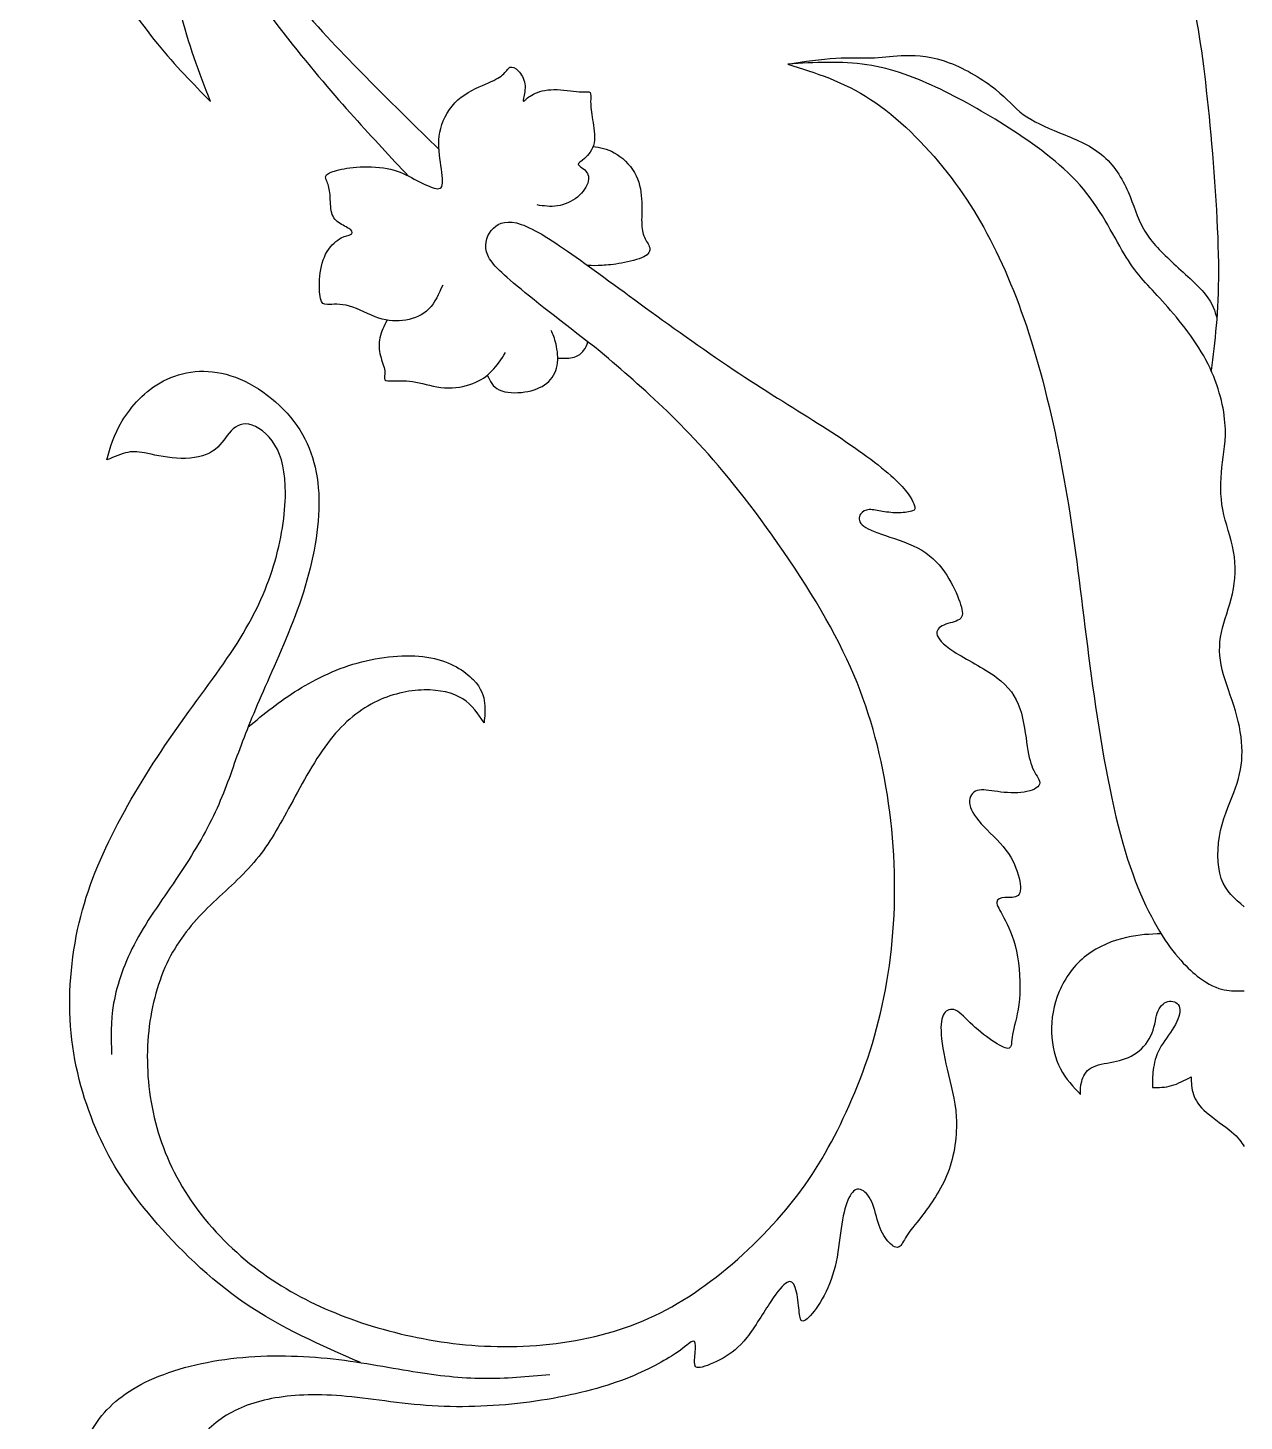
# Model space of a CAD drawing. Extents: x -102 to 99, y -11 to 187.
# Drawn here: x -34.85 to -9.33, y 65.07 to 94.29 of the extents above; entities that cross this region are included whole.
import ezdxf

# ---------------------------------------------------------------- set-up
doc = ezdxf.new("R2010")
doc.units = 0
doc.header["$MEASUREMENT"] = 0
doc.layers.add('LAYER_1', color=7, linetype='CONTINUOUS')

msp = doc.modelspace()

# ---------------------------------------------------------------- linework, layer by layer
at = {"layer": 'LAYER_1'}
for points, knots in [([(-28.3908, 113.8949), (-29.0738, 113.578), (-29.7568, 113.261), (-30.4602, 112.7569), (-30.4602, 112.7569), (-31.1638, 112.2529), (-31.8878, 111.5617), (-32.4849, 110.7884), (-32.4849, 110.7884), (-33.0819, 110.015), (-33.5521, 109.1593), (-33.8859, 108.3248), (-33.8859, 108.3248), (-34.2197, 107.4903), (-34.4172, 106.6769), (-34.5652, 105.833), (-34.5652, 105.833), (-34.7133, 104.9892), (-34.8121, 104.1147), (-34.8309, 103.1815), (-34.8309, 103.1815), (-34.8497, 102.2482), (-34.7886, 101.2562), (-34.6569, 100.3465), (-34.6569, 100.3465), (-34.5253, 99.4367), (-34.3231, 98.6093), (-34.0857, 97.8241), (-34.0857, 97.8241), (-33.8483, 97.039), (-33.5756, 96.2961), (-33.2418, 95.6426), (-33.2418, 95.6426), (-32.908, 94.9891), (-32.5131, 94.4249), (-32.1322, 93.9571), (-32.1322, 93.9571), (-31.7514, 93.4893), (-31.3847, 93.1179), (-31.018, 92.7465), (-31.018, 92.7465), (-31.2531, 93.3483), (-31.4881, 93.9501), (-31.648, 94.6365), (-31.648, 94.6365), (-31.8078, 95.3229), (-31.8925, 96.094), (-32.05, 96.8791), (-32.05, 96.8791), (-32.2075, 97.6642), (-32.4378, 98.4635), (-32.727, 99.2157), (-32.727, 99.2157), (-33.0161, 99.968), (-33.364, 100.6732), (-33.6085, 101.3126), (-33.6085, 101.3126), (-33.853, 101.952), (-33.9941, 102.5256), (-34.0692, 103.1226), (-34.0692, 103.1226), (-34.1445, 103.7197), (-34.1539, 104.3403), (-34.1632, 104.9609)], [0, 0, 0, 0, 0.0588235, 0.0588235, 0.0588235, 0.0588235, 0.1176471, 0.1176471, 0.1176471, 0.1176471, 0.1764706, 0.1764706, 0.1764706, 0.1764706, 0.2352941, 0.2352941, 0.2352941, 0.2352941, 0.2941176, 0.2941176, 0.2941176, 0.2941176, 0.3529412, 0.3529412, 0.3529412, 0.3529412, 0.4117647, 0.4117647, 0.4117647, 0.4117647, 0.4705882, 0.4705882, 0.4705882, 0.4705882, 0.5294118, 0.5294118, 0.5294118, 0.5294118, 0.5882353, 0.5882353, 0.5882353, 0.5882353, 0.6470588, 0.6470588, 0.6470588, 0.6470588, 0.7058824, 0.7058824, 0.7058824, 0.7058824, 0.7647059, 0.7647059, 0.7647059, 0.7647059, 0.8235294, 0.8235294, 0.8235294, 0.8235294, 0.8823529, 0.8823529, 0.8823529, 0.8823529, 1, 1, 1, 1]), ([(-27.5677, 104.2879), (-27.8716, 104.0961), (-28.1756, 103.9044), (-28.5743, 103.7544), (-28.5743, 103.7544), (-28.9732, 103.6044), (-29.4669, 103.4962), (-29.9511, 103.5292), (-29.9511, 103.5292), (-30.4353, 103.5621), (-30.9102, 103.736), (-31.2581, 103.9758), (-31.2581, 103.9758), (-31.606, 104.2156), (-31.8269, 104.5212), (-31.9774, 104.8973), (-31.9774, 104.8973), (-32.1279, 105.2734), (-32.2078, 105.72), (-32.1913, 106.0938), (-32.1913, 106.0938), (-32.1748, 106.4675), (-32.0621, 106.7685), (-31.9774, 106.9142), (-31.9774, 106.9142), (-31.8928, 107.06), (-31.8364, 107.0506), (-31.8035, 106.9753), (-31.8035, 106.9753), (-31.7706, 106.9001), (-31.7611, 106.7591), (-31.7048, 106.6133), (-31.7048, 106.6133), (-31.6484, 106.4676), (-31.5449, 106.3171), (-31.3522, 106.2137), (-31.3522, 106.2137), (-31.1594, 106.1103), (-30.8772, 106.0538), (-30.5764, 106.1643), (-30.5764, 106.1643), (-30.2755, 106.2748), (-29.9557, 106.5522), (-29.5774, 106.9142), (-29.5774, 106.9142), (-29.1989, 107.2762), (-28.7616, 107.7229), (-28.2821, 108.1107), (-28.2821, 108.1107), (-27.8025, 108.4986), (-27.2806, 108.8277), (-26.6836, 109.0651), (-26.6836, 109.0651), (-26.0866, 109.3025), (-25.4142, 109.4483), (-24.7725, 109.5235), (-24.7725, 109.5235), (-24.1307, 109.5987), (-23.5195, 109.6035), (-22.8872, 109.5094), (-22.8872, 109.5094), (-22.2548, 109.4154), (-21.6013, 109.2226), (-20.9924, 108.9335), (-20.9924, 108.9335), (-20.3836, 108.6444), (-19.8194, 108.2588), (-19.3282, 107.8169), (-19.3282, 107.8169), (-18.8369, 107.3749), (-18.4184, 106.8766), (-18.087, 106.3665), (-18.087, 106.3665), (-17.7555, 105.8564), (-17.5111, 105.3345), (-17.3254, 104.8103), (-17.3254, 104.8103), (-17.1396, 104.2861), (-17.0127, 103.7596), (-16.9562, 103.1977), (-16.9562, 103.1977), (-16.8998, 102.6359), (-16.9139, 102.0388), (-16.9962, 101.4441), (-16.9962, 101.4441), (-17.0785, 100.8493), (-17.229, 100.257), (-17.4476, 99.6834), (-17.4476, 99.6834), (-17.6662, 99.1098), (-17.953, 98.555), (-18.2821, 98.0825), (-18.2821, 98.0825), (-18.6112, 97.61), (-18.9826, 97.2198), (-19.3846, 96.8696), (-19.3846, 96.8696), (-19.7866, 96.5193), (-20.2191, 96.209), (-20.6563, 95.9551), (-20.6563, 95.9551), (-21.0936, 95.7012), (-21.5355, 95.5038), (-22.0879, 95.365), (-22.0879, 95.365), (-22.6403, 95.2264), (-23.3033, 95.1465), (-23.8792, 95.1042), (-23.8792, 95.1042), (-24.4551, 95.0619), (-24.9441, 95.0571), (-25.4847, 95.0971), (-25.4847, 95.0971), (-26.0253, 95.137), (-26.6178, 95.2217), (-27.3065, 95.445), (-27.3065, 95.445), (-27.9953, 95.6684), (-28.7805, 96.0304), (-29.4175, 96.4065), (-29.4175, 96.4065), (-30.0545, 96.7826), (-30.5435, 97.1728), (-30.9572, 97.5536), (-30.9572, 97.5536), (-31.3709, 97.9344), (-31.7094, 98.3059), (-32.0479, 98.6773), (-32.0479, 98.6773), (-31.6013, 98.0144), (-31.1547, 97.3515), (-30.6657, 96.6792), (-30.6657, 96.6792), (-30.1768, 96.0068), (-29.6455, 95.3251), (-29.1377, 94.7351), (-29.1377, 94.7351), (-28.63, 94.1451), (-28.1458, 93.6467), (-27.6639, 93.1628), (-27.6639, 93.1628), (-27.1819, 92.6788), (-26.7023, 92.2092), (-26.2227, 91.7397)], [0, 0, 0, 0, 0.027027, 0.027027, 0.027027, 0.027027, 0.0540541, 0.0540541, 0.0540541, 0.0540541, 0.0810811, 0.0810811, 0.0810811, 0.0810811, 0.1081081, 0.1081081, 0.1081081, 0.1081081, 0.1351351, 0.1351351, 0.1351351, 0.1351351, 0.1621622, 0.1621622, 0.1621622, 0.1621622, 0.1891892, 0.1891892, 0.1891892, 0.1891892, 0.2162162, 0.2162162, 0.2162162, 0.2162162, 0.2432432, 0.2432432, 0.2432432, 0.2432432, 0.2702703, 0.2702703, 0.2702703, 0.2702703, 0.2972973, 0.2972973, 0.2972973, 0.2972973, 0.3243243, 0.3243243, 0.3243243, 0.3243243, 0.3513514, 0.3513514, 0.3513514, 0.3513514, 0.3783784, 0.3783784, 0.3783784, 0.3783784, 0.4054054, 0.4054054, 0.4054054, 0.4054054, 0.4324324, 0.4324324, 0.4324324, 0.4324324, 0.4594595, 0.4594595, 0.4594595, 0.4594595, 0.4864865, 0.4864865, 0.4864865, 0.4864865, 0.5135135, 0.5135135, 0.5135135, 0.5135135, 0.5405405, 0.5405405, 0.5405405, 0.5405405, 0.5675676, 0.5675676, 0.5675676, 0.5675676, 0.5945946, 0.5945946, 0.5945946, 0.5945946, 0.6216216, 0.6216216, 0.6216216, 0.6216216, 0.6486486, 0.6486486, 0.6486486, 0.6486486, 0.6756757, 0.6756757, 0.6756757, 0.6756757, 0.7027027, 0.7027027, 0.7027027, 0.7027027, 0.7297297, 0.7297297, 0.7297297, 0.7297297, 0.7567568, 0.7567568, 0.7567568, 0.7567568, 0.7837838, 0.7837838, 0.7837838, 0.7837838, 0.8108108, 0.8108108, 0.8108108, 0.8108108, 0.8378378, 0.8378378, 0.8378378, 0.8378378, 0.8648649, 0.8648649, 0.8648649, 0.8648649, 0.8918919, 0.8918919, 0.8918919, 0.8918919, 0.9189189, 0.9189189, 0.9189189, 0.9189189, 0.9459459, 0.9459459, 0.9459459, 0.9459459, 1, 1, 1, 1]), ([(-32.4516, 98.4303), (-32.0116, 97.7463), (-31.5714, 97.0623), (-31.0504, 96.3113), (-31.0504, 96.3113), (-30.5294, 95.5603), (-29.9276, 94.7422), (-29.4011, 94.0723), (-29.4011, 94.0723), (-28.8745, 93.4023), (-28.4232, 92.8804), (-28.0126, 92.4228), (-28.0126, 92.4228), (-27.602, 91.9653), (-27.2322, 91.5719), (-26.8623, 91.1786)], [0, 0, 0, 0, 0.2, 0.2, 0.2, 0.2, 0.4, 0.4, 0.4, 0.4, 0.6, 0.6, 0.6, 0.6, 1, 1, 1, 1]), ([(-10.3609, 96.8957), (-10.4858, 96.8279), (-10.6109, 96.76), (-10.6945, 96.6486), (-10.6945, 96.6486), (-10.7782, 96.5371), (-10.8205, 96.382), (-10.7593, 96.1023), (-10.7593, 96.1023), (-10.6982, 95.8225), (-10.5336, 95.4182), (-10.395, 94.7764), (-10.395, 94.7764), (-10.2563, 94.1347), (-10.1434, 93.2555), (-10.0471, 92.24), (-10.0471, 92.24), (-9.9507, 91.2245), (-9.8708, 90.0726), (-9.8692, 89.1934), (-9.8692, 89.1934), (-9.8675, 88.3141), (-9.9444, 87.7073), (-10.0211, 87.1007)], [0, 0, 0, 0, 0.1428571, 0.1428571, 0.1428571, 0.1428571, 0.2857143, 0.2857143, 0.2857143, 0.2857143, 0.4285714, 0.4285714, 0.4285714, 0.4285714, 0.5714286, 0.5714286, 0.5714286, 0.5714286, 0.7142857, 0.7142857, 0.7142857, 0.7142857, 1, 1, 1, 1]), ([(-18.9059, 93.5294), (-18.5568, 93.5823), (-18.2076, 93.6352), (-17.8968, 93.6522), (-17.8968, 93.6522), (-17.5859, 93.6693), (-17.3131, 93.6504), (-17.0875, 93.6598), (-17.0875, 93.6598), (-16.8618, 93.6693), (-16.6831, 93.7069), (-16.434, 93.7116), (-16.434, 93.7116), (-16.1849, 93.7163), (-15.8651, 93.688), (-15.5172, 93.5587), (-15.5172, 93.5587), (-15.1693, 93.4295), (-14.7932, 93.1991), (-14.5416, 92.9969), (-14.5416, 92.9969), (-14.2901, 92.7947), (-14.1632, 92.6208), (-13.9657, 92.4751), (-13.9657, 92.4751), (-13.7683, 92.3293), (-13.5003, 92.2118), (-13.2018, 92.0896), (-13.2018, 92.0896), (-12.9032, 91.9673), (-12.5741, 91.8404), (-12.3202, 91.6311), (-12.3202, 91.6311), (-12.0663, 91.4219), (-11.8877, 91.1305), (-11.7654, 90.853), (-11.7654, 90.853), (-11.6432, 90.5757), (-11.5774, 90.3124), (-11.4411, 90.0726), (-11.4411, 90.0726), (-11.3047, 89.8329), (-11.0978, 89.6166), (-10.8487, 89.3839), (-10.8487, 89.3839), (-10.5995, 89.1512), (-10.308, 88.9019), (-10.1435, 88.701), (-10.1435, 88.701), (-9.9789, 88.5001), (-9.9414, 88.3473), (-9.9039, 88.1947)], [0, 0, 0, 0, 0.0714286, 0.0714286, 0.0714286, 0.0714286, 0.1428571, 0.1428571, 0.1428571, 0.1428571, 0.2142857, 0.2142857, 0.2142857, 0.2142857, 0.2857143, 0.2857143, 0.2857143, 0.2857143, 0.3571429, 0.3571429, 0.3571429, 0.3571429, 0.4285714, 0.4285714, 0.4285714, 0.4285714, 0.5, 0.5, 0.5, 0.5, 0.5714286, 0.5714286, 0.5714286, 0.5714286, 0.6428571, 0.6428571, 0.6428571, 0.6428571, 0.7142857, 0.7142857, 0.7142857, 0.7142857, 0.7857143, 0.7857143, 0.7857143, 0.7857143, 0.8571429, 0.8571429, 0.8571429, 0.8571429, 1, 1, 1, 1]), ([(-9.329, 75.8567), (-9.5218, 76.0165), (-9.7145, 76.1764), (-9.8086, 76.4514), (-9.8086, 76.4514), (-9.9026, 76.7264), (-9.8979, 77.1167), (-9.8227, 77.4575), (-9.8227, 77.4575), (-9.7475, 77.7984), (-9.6017, 78.0898), (-9.5077, 78.3531), (-9.5077, 78.3531), (-9.4137, 78.6164), (-9.3713, 78.8515), (-9.3737, 79.1148), (-9.3737, 79.1148), (-9.376, 79.3781), (-9.4231, 79.6695), (-9.51, 79.9634), (-9.51, 79.9634), (-9.597, 80.2572), (-9.7239, 80.5534), (-9.7898, 80.8261), (-9.7898, 80.8261), (-9.8556, 81.0988), (-9.8602, 81.348), (-9.8062, 81.6066), (-9.8062, 81.6066), (-9.7521, 81.8651), (-9.6393, 82.1331), (-9.5759, 82.4199), (-9.5759, 82.4199), (-9.5124, 82.7067), (-9.4982, 83.0123), (-9.55, 83.3085), (-9.55, 83.3085), (-9.6018, 83.6047), (-9.7193, 83.8915), (-9.7757, 84.1853), (-9.7757, 84.1853), (-9.832, 84.4792), (-9.8274, 84.78), (-9.7945, 85.0692), (-9.7945, 85.0692), (-9.7616, 85.3583), (-9.7004, 85.6357), (-9.731, 86.0118), (-9.731, 86.0118), (-9.7616, 86.3879), (-9.8838, 86.8628), (-10.1306, 87.3235), (-10.1306, 87.3235), (-10.3775, 87.7843), (-10.7489, 88.2309), (-11.0451, 88.5577), (-11.0451, 88.5577), (-11.3412, 88.8844), (-11.5622, 89.0913), (-11.802, 89.4768), (-11.802, 89.4768), (-12.0417, 89.8623), (-12.3004, 90.4265), (-12.7, 90.906), (-12.7, 90.906), (-13.0996, 91.3856), (-13.6403, 91.7806), (-14.1645, 92.1237), (-14.1645, 92.1237), (-14.6886, 92.467), (-15.1964, 92.7584), (-15.7019, 93.0005), (-15.7019, 93.0005), (-16.2073, 93.2427), (-16.7103, 93.4354), (-17.2439, 93.5153), (-17.2439, 93.5153), (-17.7775, 93.5953), (-18.3417, 93.5624), (-18.9059, 93.5294), (-18.9059, 93.5294), (-18.3229, 93.3461), (-17.7399, 93.1628), (-17.1664, 92.789), (-17.1664, 92.789), (-16.5928, 92.4152), (-16.0285, 91.8511), (-15.5631, 91.2587), (-15.5631, 91.2587), (-15.0977, 90.6663), (-14.731, 90.0457), (-14.4066, 89.3334), (-14.4066, 89.3334), (-14.0822, 88.6211), (-13.8001, 87.8172), (-13.5556, 86.8863), (-13.5556, 86.8863), (-13.3111, 85.9554), (-13.1043, 84.8976), (-12.9491, 83.8657), (-12.9491, 83.8657), (-12.794, 82.8337), (-12.6906, 81.8275), (-12.5378, 80.7015), (-12.5378, 80.7015), (-12.385, 79.5755), (-12.1828, 78.3297), (-11.9242, 77.3682), (-11.9242, 77.3682), (-11.6656, 76.4067), (-11.3506, 75.7298), (-11.0474, 75.2526), (-11.0474, 75.2526), (-10.7441, 74.7753), (-10.4527, 74.498), (-10.2247, 74.3358), (-10.2247, 74.3358), (-9.9967, 74.1736), (-9.832, 74.1266), (-9.6934, 74.1054), (-9.6934, 74.1054), (-9.5547, 74.0843), (-9.4419, 74.089), (-9.329, 74.0936)], [0, 0, 0, 0, 0.03125, 0.03125, 0.03125, 0.03125, 0.0625, 0.0625, 0.0625, 0.0625, 0.09375, 0.09375, 0.09375, 0.09375, 0.125, 0.125, 0.125, 0.125, 0.15625, 0.15625, 0.15625, 0.15625, 0.1875, 0.1875, 0.1875, 0.1875, 0.21875, 0.21875, 0.21875, 0.21875, 0.25, 0.25, 0.25, 0.25, 0.28125, 0.28125, 0.28125, 0.28125, 0.3125, 0.3125, 0.3125, 0.3125, 0.34375, 0.34375, 0.34375, 0.34375, 0.375, 0.375, 0.375, 0.375, 0.40625, 0.40625, 0.40625, 0.40625, 0.4375, 0.4375, 0.4375, 0.4375, 0.46875, 0.46875, 0.46875, 0.46875, 0.5, 0.5, 0.5, 0.5, 0.53125, 0.53125, 0.53125, 0.53125, 0.5625, 0.5625, 0.5625, 0.5625, 0.59375, 0.59375, 0.59375, 0.59375, 0.625, 0.625, 0.625, 0.625, 0.65625, 0.65625, 0.65625, 0.65625, 0.6875, 0.6875, 0.6875, 0.6875, 0.71875, 0.71875, 0.71875, 0.71875, 0.75, 0.75, 0.75, 0.75, 0.78125, 0.78125, 0.78125, 0.78125, 0.8125, 0.8125, 0.8125, 0.8125, 0.84375, 0.84375, 0.84375, 0.84375, 0.875, 0.875, 0.875, 0.875, 0.90625, 0.90625, 0.90625, 0.90625, 0.9375, 0.9375, 0.9375, 0.9375, 1, 1, 1, 1]), ([(-26.1452, 88.8959), (-26.2251, 88.7103), (-26.305, 88.5245), (-26.4332, 88.3952), (-26.4332, 88.3952), (-26.5613, 88.2659), (-26.7376, 88.1931), (-26.9186, 88.1601), (-26.9186, 88.1601), (-27.0996, 88.1272), (-27.2853, 88.1343), (-27.4875, 88.2025), (-27.4875, 88.2025), (-27.6896, 88.2706), (-27.9083, 88.3999), (-28.101, 88.454), (-28.101, 88.454), (-28.2938, 88.5081), (-28.4607, 88.4869), (-28.5594, 88.4869), (-28.5594, 88.4869), (-28.6581, 88.4869), (-28.6887, 88.5081), (-28.7099, 88.6102), (-28.7099, 88.6102), (-28.731, 88.7126), (-28.7428, 88.896), (-28.724, 89.0816), (-28.724, 89.0816), (-28.7052, 89.2673), (-28.6558, 89.4554), (-28.5712, 89.5976), (-28.5712, 89.5976), (-28.4865, 89.7399), (-28.3666, 89.8363), (-28.2738, 89.8844), (-28.2738, 89.8844), (-28.1809, 89.9326), (-28.1151, 89.9326), (-28.0776, 89.9526), (-28.0776, 89.9526), (-28.04, 89.9725), (-28.0304, 90.0125), (-28.0751, 90.0525), (-28.0751, 90.0525), (-28.1198, 90.0924), (-28.2185, 90.1324), (-28.2996, 90.1853), (-28.2996, 90.1853), (-28.3807, 90.2382), (-28.4442, 90.3041), (-28.4736, 90.411), (-28.4736, 90.411), (-28.503, 90.5179), (-28.4982, 90.6661), (-28.5089, 90.7848), (-28.5089, 90.7848), (-28.5195, 90.9035), (-28.5453, 90.9928), (-28.57, 91.0562), (-28.57, 91.0562), (-28.5946, 91.1198), (-28.6182, 91.1574), (-28.5923, 91.1938), (-28.5923, 91.1938), (-28.5664, 91.2302), (-28.4913, 91.2655), (-28.3702, 91.2984), (-28.3702, 91.2984), (-28.2491, 91.3313), (-28.0822, 91.3619), (-27.8777, 91.3713), (-27.8777, 91.3713), (-27.6732, 91.3807), (-27.431, 91.3689), (-27.2371, 91.3231), (-27.2371, 91.3231), (-27.0432, 91.2772), (-26.8974, 91.1973), (-26.7446, 91.1174), (-26.7446, 91.1174), (-26.5919, 91.0375), (-26.432, 90.9575), (-26.3239, 90.9281), (-26.3239, 90.9281), (-26.2157, 90.8987), (-26.1593, 90.9199), (-26.1499, 91.0315), (-26.1499, 91.0315), (-26.1405, 91.1432), (-26.1781, 91.3454), (-26.204, 91.551), (-26.204, 91.551), (-26.2298, 91.7567), (-26.244, 91.966), (-26.1875, 92.181), (-26.1875, 92.181), (-26.1311, 92.3961), (-26.0041, 92.6172), (-25.8255, 92.777), (-25.8255, 92.777), (-25.6469, 92.9369), (-25.4165, 93.0355), (-25.2449, 93.1108), (-25.2449, 93.1108), (-25.0733, 93.186), (-24.9604, 93.2377), (-24.8875, 93.3012), (-24.8875, 93.3012), (-24.8148, 93.3647), (-24.7817, 93.4399), (-24.7336, 93.4611), (-24.7336, 93.4611), (-24.6854, 93.4823), (-24.6219, 93.4493), (-24.5597, 93.3846), (-24.5597, 93.3846), (-24.4974, 93.32), (-24.4362, 93.2236), (-24.4209, 93.1143), (-24.4209, 93.1143), (-24.4056, 93.0051), (-24.4362, 92.8828), (-24.4503, 92.8158), (-24.4503, 92.8158), (-24.4644, 92.7488), (-24.4621, 92.737), (-24.4315, 92.7617), (-24.4315, 92.7617), (-24.401, 92.7864), (-24.3421, 92.8475), (-24.24, 92.8993), (-24.24, 92.8993), (-24.1376, 92.951), (-23.9919, 92.9933), (-23.8133, 92.9944), (-23.8133, 92.9944), (-23.6346, 92.9956), (-23.4231, 92.9556), (-23.2844, 92.9463), (-23.2844, 92.9463), (-23.1457, 92.9369), (-23.0799, 92.958), (-23.054, 92.9321), (-23.054, 92.9321), (-23.0281, 92.9063), (-23.0422, 92.8334), (-23.041, 92.7359), (-23.041, 92.7359), (-23.0399, 92.6383), (-23.0234, 92.516), (-22.9988, 92.3633), (-22.9988, 92.3633), (-22.974, 92.2105), (-22.9411, 92.0271), (-22.9705, 91.879), (-22.9705, 91.879), (-22.9999, 91.731), (-23.0916, 91.618), (-23.168, 91.5488), (-23.168, 91.5488), (-23.2443, 91.4794), (-23.3056, 91.4536), (-23.2997, 91.4242), (-23.2997, 91.4242), (-23.2938, 91.3948), (-23.2209, 91.3619), (-23.1645, 91.3079), (-23.1645, 91.3079), (-23.108, 91.2538), (-23.068, 91.1785), (-23.0904, 91.0751), (-23.0904, 91.0751), (-23.1127, 90.9717), (-23.1974, 90.84), (-23.3173, 90.7413), (-23.3173, 90.7413), (-23.4371, 90.6425), (-23.5923, 90.5767), (-23.7392, 90.5544), (-23.7392, 90.5544), (-23.8861, 90.5321), (-24.0248, 90.5532), (-24.1635, 90.5743)], [0, 0, 0, 0, 0.0212766, 0.0212766, 0.0212766, 0.0212766, 0.0425532, 0.0425532, 0.0425532, 0.0425532, 0.0638298, 0.0638298, 0.0638298, 0.0638298, 0.0851064, 0.0851064, 0.0851064, 0.0851064, 0.106383, 0.106383, 0.106383, 0.106383, 0.1276596, 0.1276596, 0.1276596, 0.1276596, 0.1489362, 0.1489362, 0.1489362, 0.1489362, 0.1702128, 0.1702128, 0.1702128, 0.1702128, 0.1914894, 0.1914894, 0.1914894, 0.1914894, 0.212766, 0.212766, 0.212766, 0.212766, 0.2340426, 0.2340426, 0.2340426, 0.2340426, 0.2553191, 0.2553191, 0.2553191, 0.2553191, 0.2765957, 0.2765957, 0.2765957, 0.2765957, 0.2978723, 0.2978723, 0.2978723, 0.2978723, 0.3191489, 0.3191489, 0.3191489, 0.3191489, 0.3404255, 0.3404255, 0.3404255, 0.3404255, 0.3617021, 0.3617021, 0.3617021, 0.3617021, 0.3829787, 0.3829787, 0.3829787, 0.3829787, 0.4042553, 0.4042553, 0.4042553, 0.4042553, 0.4255319, 0.4255319, 0.4255319, 0.4255319, 0.4468085, 0.4468085, 0.4468085, 0.4468085, 0.4680851, 0.4680851, 0.4680851, 0.4680851, 0.4893617, 0.4893617, 0.4893617, 0.4893617, 0.5106383, 0.5106383, 0.5106383, 0.5106383, 0.5319149, 0.5319149, 0.5319149, 0.5319149, 0.5531915, 0.5531915, 0.5531915, 0.5531915, 0.5744681, 0.5744681, 0.5744681, 0.5744681, 0.5957447, 0.5957447, 0.5957447, 0.5957447, 0.6170213, 0.6170213, 0.6170213, 0.6170213, 0.6382979, 0.6382979, 0.6382979, 0.6382979, 0.6595745, 0.6595745, 0.6595745, 0.6595745, 0.6808511, 0.6808511, 0.6808511, 0.6808511, 0.7021277, 0.7021277, 0.7021277, 0.7021277, 0.7234043, 0.7234043, 0.7234043, 0.7234043, 0.7446809, 0.7446809, 0.7446809, 0.7446809, 0.7659574, 0.7659574, 0.7659574, 0.7659574, 0.787234, 0.787234, 0.787234, 0.787234, 0.8085106, 0.8085106, 0.8085106, 0.8085106, 0.8297872, 0.8297872, 0.8297872, 0.8297872, 0.8510638, 0.8510638, 0.8510638, 0.8510638, 0.8723404, 0.8723404, 0.8723404, 0.8723404, 0.893617, 0.893617, 0.893617, 0.893617, 0.9148936, 0.9148936, 0.9148936, 0.9148936, 0.9361702, 0.9361702, 0.9361702, 0.9361702, 0.9574468, 0.9574468, 0.9574468, 0.9574468, 1, 1, 1, 1]), ([(-22.9924, 91.8013), (-22.8468, 91.7802), (-22.7012, 91.759), (-22.5451, 91.671), (-22.5451, 91.671), (-22.3887, 91.5828), (-22.2218, 91.4277), (-22.1207, 91.2538), (-22.1207, 91.2538), (-22.0197, 91.0798), (-21.9844, 90.887), (-21.9726, 90.7037), (-21.9726, 90.7037), (-21.9608, 90.5203), (-21.9726, 90.3463), (-21.9703, 90.2112), (-21.9703, 90.2112), (-21.968, 90.0761), (-21.9515, 89.9797), (-21.9139, 89.8974), (-21.9139, 89.8974), (-21.8763, 89.8151), (-21.8175, 89.7468), (-21.8022, 89.6787), (-21.8022, 89.6787), (-21.7869, 89.6106), (-21.8152, 89.5424), (-21.9256, 89.486), (-21.9256, 89.486), (-22.0361, 89.4295), (-22.2289, 89.3848), (-22.3923, 89.3555), (-22.3923, 89.3555), (-22.5557, 89.3262), (-22.6897, 89.312), (-22.8023, 89.3058), (-22.8023, 89.3058), (-22.9151, 89.2996), (-23.0067, 89.3012), (-23.0982, 89.3029)], [0, 0, 0, 0, 0.0909091, 0.0909091, 0.0909091, 0.0909091, 0.1818182, 0.1818182, 0.1818182, 0.1818182, 0.2727273, 0.2727273, 0.2727273, 0.2727273, 0.3636364, 0.3636364, 0.3636364, 0.3636364, 0.4545455, 0.4545455, 0.4545455, 0.4545455, 0.5454545, 0.5454545, 0.5454545, 0.5454545, 0.6363636, 0.6363636, 0.6363636, 0.6363636, 0.7272727, 0.7272727, 0.7272727, 0.7272727, 0.8181818, 0.8181818, 0.8181818, 0.8181818, 1, 1, 1, 1]), ([(-22.8378, 87.4996), (-23.5007, 88.0121), (-24.1636, 88.5246), (-24.582, 88.8724), (-24.582, 88.8724), (-25.0005, 89.2204), (-25.1744, 89.4038), (-25.2261, 89.5894), (-25.2261, 89.5894), (-25.2779, 89.7751), (-25.2072, 89.9632), (-25.0827, 90.0855), (-25.0827, 90.0855), (-24.9581, 90.2077), (-24.7794, 90.2641), (-24.4974, 90.1677), (-24.4974, 90.1677), (-24.2153, 90.0713), (-23.8297, 89.8222), (-23.3478, 89.4813), (-23.3478, 89.4813), (-22.8659, 89.1405), (-22.2877, 88.7079), (-21.6506, 88.2471), (-21.6506, 88.2471), (-21.0136, 87.7865), (-20.3178, 87.2974), (-19.6902, 86.8884), (-19.6902, 86.8884), (-19.0625, 86.4794), (-18.5031, 86.1503), (-17.9812, 85.8095), (-17.9812, 85.8095), (-17.4593, 85.4686), (-16.9751, 85.116), (-16.6859, 84.8503), (-16.6859, 84.8503), (-16.3968, 84.5847), (-16.3027, 84.4061), (-16.2604, 84.305), (-16.2604, 84.305), (-16.2181, 84.2039), (-16.2276, 84.1804), (-16.2862, 84.1593), (-16.2862, 84.1593), (-16.345, 84.1381), (-16.4533, 84.1193), (-16.5684, 84.1169), (-16.5684, 84.1169), (-16.6836, 84.1145), (-16.8058, 84.1287), (-16.9139, 84.1475), (-16.9139, 84.1475), (-17.022, 84.1663), (-17.1161, 84.1899), (-17.196, 84.1851), (-17.196, 84.1851), (-17.2759, 84.1804), (-17.3418, 84.1475), (-17.3794, 84.0887), (-17.3794, 84.0887), (-17.417, 84.03), (-17.4264, 83.9453), (-17.3441, 83.8678), (-17.3441, 83.8678), (-17.2618, 83.7902), (-17.0879, 83.7196), (-16.8528, 83.6398), (-16.8528, 83.6398), (-16.6178, 83.5598), (-16.3216, 83.4705), (-16.0912, 83.3318), (-16.0912, 83.3318), (-15.8608, 83.1931), (-15.6962, 83.005), (-15.5693, 82.8099), (-15.5693, 82.8099), (-15.4424, 82.6148), (-15.353, 82.4127), (-15.2966, 82.2528), (-15.2966, 82.2528), (-15.2402, 82.093), (-15.2167, 81.9754), (-15.2755, 81.9073), (-15.2755, 81.9073), (-15.3343, 81.8391), (-15.4753, 81.8203), (-15.5881, 81.7803), (-15.5881, 81.7803), (-15.7009, 81.7404), (-15.7856, 81.6792), (-15.7762, 81.5852), (-15.7762, 81.5852), (-15.7668, 81.4912), (-15.6633, 81.3642), (-15.4189, 81.2068), (-15.4189, 81.2068), (-15.1744, 81.0493), (-14.7889, 80.8612), (-14.5256, 80.6661), (-14.5256, 80.6661), (-14.2624, 80.471), (-14.1212, 80.2688), (-14.0343, 80.0126), (-14.0343, 80.0126), (-13.9473, 79.7563), (-13.9144, 79.446), (-13.8791, 79.2157), (-13.8791, 79.2157), (-13.8439, 78.9853), (-13.8063, 78.8348), (-13.7451, 78.715), (-13.7451, 78.715), (-13.6841, 78.5951), (-13.5994, 78.5057), (-13.6229, 78.4282), (-13.6229, 78.4282), (-13.6464, 78.3506), (-13.7781, 78.2847), (-13.9473, 78.2589), (-13.9473, 78.2589), (-14.1166, 78.233), (-14.3234, 78.2472), (-14.4997, 78.2706), (-14.4997, 78.2706), (-14.676, 78.2942), (-14.8218, 78.3271), (-14.9276, 78.2942), (-14.9276, 78.2942), (-15.0333, 78.2613), (-15.0992, 78.1625), (-15.0898, 78.038), (-15.0898, 78.038), (-15.0804, 77.9134), (-14.9957, 77.7629), (-14.8453, 77.5961), (-14.8453, 77.5961), (-14.6948, 77.4291), (-14.4786, 77.2457), (-14.3282, 77.0459), (-14.3282, 77.0459), (-14.1777, 76.8462), (-14.093, 76.6298), (-14.0507, 76.4559), (-14.0507, 76.4559), (-14.0085, 76.282), (-14.0085, 76.1503), (-14.0695, 76.0939), (-14.0695, 76.0939), (-14.1307, 76.0375), (-14.2529, 76.0563), (-14.3492, 76.0516), (-14.3492, 76.0516), (-14.4456, 76.0469), (-14.5162, 76.0187), (-14.5185, 75.9529), (-14.5185, 75.9529), (-14.5209, 75.887), (-14.455, 75.7836), (-14.3681, 75.6214), (-14.3681, 75.6214), (-14.2811, 75.4592), (-14.1729, 75.2382), (-14.1071, 74.9279), (-14.1071, 74.9279), (-14.0413, 74.6176), (-14.0178, 74.2179), (-14.0437, 73.9148), (-14.0437, 73.9148), (-14.0695, 73.6116), (-14.1448, 73.4046), (-14.1777, 73.2378), (-14.1777, 73.2378), (-14.2106, 73.0709), (-14.2012, 72.9439), (-14.2435, 72.9016), (-14.2435, 72.9016), (-14.2858, 72.8593), (-14.3799, 72.9017), (-14.5139, 72.9839), (-14.5139, 72.9839), (-14.6479, 73.0661), (-14.8218, 73.1884), (-14.9699, 73.3223), (-14.9699, 73.3223), (-15.118, 73.4563), (-15.2402, 73.6021), (-15.3461, 73.6656), (-15.3461, 73.6656), (-15.4518, 73.7291), (-15.5411, 73.7102), (-15.6022, 73.6421), (-15.6022, 73.6421), (-15.6633, 73.5739), (-15.6962, 73.4563), (-15.6892, 73.2519), (-15.6892, 73.2519), (-15.6822, 73.0474), (-15.6351, 72.7559), (-15.5623, 72.448), (-15.5623, 72.448), (-15.4894, 72.14), (-15.3906, 71.8156), (-15.3695, 71.4418), (-15.3695, 71.4418), (-15.3483, 71.0681), (-15.4048, 70.6449), (-15.5458, 70.2782), (-15.5458, 70.2782), (-15.6868, 69.9115), (-15.9125, 69.6012), (-16.0771, 69.3872), (-16.0771, 69.3872), (-16.2417, 69.1733), (-16.3451, 69.0558), (-16.4132, 68.95), (-16.4132, 68.95), (-16.4814, 68.8443), (-16.5143, 68.7502), (-16.5684, 68.722), (-16.5684, 68.722), (-16.6224, 68.6937), (-16.6977, 68.7314), (-16.7753, 68.8113), (-16.7753, 68.8113), (-16.8528, 68.8913), (-16.9327, 69.0135), (-16.9891, 69.171), (-16.9891, 69.171), (-17.0456, 69.3285), (-17.0785, 69.5212), (-17.1419, 69.6646), (-17.1419, 69.6646), (-17.2055, 69.808), (-17.2995, 69.9021), (-17.3817, 69.9255), (-17.3817, 69.9255), (-17.464, 69.9491), (-17.5346, 69.9021), (-17.598, 69.794), (-17.598, 69.794), (-17.6615, 69.6858), (-17.7179, 69.5166), (-17.7578, 69.2886), (-17.7578, 69.2886), (-17.7978, 69.0605), (-17.8214, 68.7737), (-17.8707, 68.5081), (-17.8707, 68.5081), (-17.92, 68.2425), (-17.9953, 67.9979), (-18.0987, 67.7841), (-18.0987, 67.7841), (-18.2021, 67.5702), (-18.3338, 67.3867), (-18.4301, 67.281), (-18.4301, 67.281), (-18.5265, 67.1753), (-18.5876, 67.147), (-18.6206, 67.1799), (-18.6206, 67.1799), (-18.6534, 67.2128), (-18.6582, 67.3069), (-18.6723, 67.4432), (-18.6723, 67.4432), (-18.6864, 67.5796), (-18.7099, 67.7582), (-18.7474, 67.8687), (-18.7474, 67.8687), (-18.7851, 67.9792), (-18.8369, 68.0215), (-18.9191, 67.9769), (-18.9191, 67.9769), (-19.0013, 67.9322), (-19.1142, 67.8005), (-19.2623, 67.5772), (-19.2623, 67.5772), (-19.4104, 67.3539), (-19.5938, 67.0389), (-19.763, 66.8226), (-19.763, 66.8226), (-19.9323, 66.6063), (-20.0874, 66.4888), (-20.2637, 66.3901), (-20.2637, 66.3901), (-20.44, 66.2914), (-20.6375, 66.2114), (-20.7432, 66.1926), (-20.7432, 66.1926), (-20.849, 66.1738), (-20.8632, 66.2161), (-20.8608, 66.3125), (-20.8608, 66.3125), (-20.8585, 66.4089), (-20.8396, 66.5594), (-20.842, 66.6486), (-20.842, 66.6486), (-20.8444, 66.738), (-20.8679, 66.7662), (-20.9313, 66.7286), (-20.9313, 66.7286), (-20.9948, 66.691), (-21.0983, 66.5875), (-21.3474, 66.4301), (-21.3474, 66.4301), (-21.5965, 66.2725), (-21.9915, 66.061), (-22.5063, 65.8823), (-22.5063, 65.8823), (-23.0211, 65.7037), (-23.6558, 65.5579), (-24.3234, 65.4686), (-24.3234, 65.4686), (-24.9911, 65.3793), (-25.6916, 65.3464), (-26.3686, 65.3886), (-26.3686, 65.3886), (-27.0455, 65.4309), (-27.6991, 65.5485), (-28.268, 65.5955), (-28.268, 65.5955), (-28.8368, 65.6425), (-29.3211, 65.619), (-29.7372, 65.5391), (-29.7372, 65.5391), (-30.1533, 65.4592), (-30.5012, 65.3228), (-30.7903, 65.1184), (-30.7903, 65.1184), (-31.0794, 64.9138), (-31.3098, 64.6411), (-31.5613, 64.4367), (-31.5613, 64.4367), (-31.8129, 64.2322), (-32.0855, 64.0957), (-32.337, 63.997), (-32.337, 63.997), (-32.5886, 63.8983), (-32.8189, 63.8372), (-33.0117, 63.7056), (-33.0117, 63.7056), (-33.2045, 63.5739), (-33.3597, 63.3717), (-33.4489, 63.1837), (-33.4489, 63.1837), (-33.5383, 62.9956), (-33.5619, 62.8216), (-33.6112, 62.7606), (-33.6112, 62.7606), (-33.6605, 62.6994), (-33.7358, 62.7512), (-33.7851, 62.9627), (-33.7851, 62.9627), (-33.8344, 63.1743), (-33.858, 63.5457), (-33.8134, 63.9171), (-33.8134, 63.9171), (-33.7686, 64.2886), (-33.6558, 64.66), (-33.4325, 64.9985), (-33.4325, 64.9985), (-33.2092, 65.3369), (-32.8753, 65.6425), (-32.3888, 65.8823), (-32.3888, 65.8823), (-31.9022, 66.1221), (-31.2628, 66.2961), (-30.5929, 66.3783), (-30.5929, 66.3783), (-29.9229, 66.4606), (-29.2223, 66.4512), (-28.5689, 66.3854), (-28.5689, 66.3854), (-27.9154, 66.3196), (-27.3088, 66.1973), (-26.7705, 66.1103), (-26.7705, 66.1103), (-26.2323, 66.0234), (-25.7621, 65.9716), (-25.2943, 65.9669), (-25.2943, 65.9669), (-24.8265, 65.9623), (-24.3611, 66.0045), (-23.8956, 66.0468)], [0, 0, 0, 0, 0.0103093, 0.0103093, 0.0103093, 0.0103093, 0.0206186, 0.0206186, 0.0206186, 0.0206186, 0.0309278, 0.0309278, 0.0309278, 0.0309278, 0.0412371, 0.0412371, 0.0412371, 0.0412371, 0.0515464, 0.0515464, 0.0515464, 0.0515464, 0.0618557, 0.0618557, 0.0618557, 0.0618557, 0.0721649, 0.0721649, 0.0721649, 0.0721649, 0.0824742, 0.0824742, 0.0824742, 0.0824742, 0.0927835, 0.0927835, 0.0927835, 0.0927835, 0.1030928, 0.1030928, 0.1030928, 0.1030928, 0.1134021, 0.1134021, 0.1134021, 0.1134021, 0.1237113, 0.1237113, 0.1237113, 0.1237113, 0.1340206, 0.1340206, 0.1340206, 0.1340206, 0.1443299, 0.1443299, 0.1443299, 0.1443299, 0.1546392, 0.1546392, 0.1546392, 0.1546392, 0.1649485, 0.1649485, 0.1649485, 0.1649485, 0.1752577, 0.1752577, 0.1752577, 0.1752577, 0.185567, 0.185567, 0.185567, 0.185567, 0.1958763, 0.1958763, 0.1958763, 0.1958763, 0.2061856, 0.2061856, 0.2061856, 0.2061856, 0.2164948, 0.2164948, 0.2164948, 0.2164948, 0.2268041, 0.2268041, 0.2268041, 0.2268041, 0.2371134, 0.2371134, 0.2371134, 0.2371134, 0.2474227, 0.2474227, 0.2474227, 0.2474227, 0.257732, 0.257732, 0.257732, 0.257732, 0.2680412, 0.2680412, 0.2680412, 0.2680412, 0.2783505, 0.2783505, 0.2783505, 0.2783505, 0.2886598, 0.2886598, 0.2886598, 0.2886598, 0.2989691, 0.2989691, 0.2989691, 0.2989691, 0.3092784, 0.3092784, 0.3092784, 0.3092784, 0.3195876, 0.3195876, 0.3195876, 0.3195876, 0.3298969, 0.3298969, 0.3298969, 0.3298969, 0.3402062, 0.3402062, 0.3402062, 0.3402062, 0.3505155, 0.3505155, 0.3505155, 0.3505155, 0.3608247, 0.3608247, 0.3608247, 0.3608247, 0.371134, 0.371134, 0.371134, 0.371134, 0.3814433, 0.3814433, 0.3814433, 0.3814433, 0.3917526, 0.3917526, 0.3917526, 0.3917526, 0.4020619, 0.4020619, 0.4020619, 0.4020619, 0.4123711, 0.4123711, 0.4123711, 0.4123711, 0.4226804, 0.4226804, 0.4226804, 0.4226804, 0.4329897, 0.4329897, 0.4329897, 0.4329897, 0.443299, 0.443299, 0.443299, 0.443299, 0.4536082, 0.4536082, 0.4536082, 0.4536082, 0.4639175, 0.4639175, 0.4639175, 0.4639175, 0.4742268, 0.4742268, 0.4742268, 0.4742268, 0.4845361, 0.4845361, 0.4845361, 0.4845361, 0.4948454, 0.4948454, 0.4948454, 0.4948454, 0.5051546, 0.5051546, 0.5051546, 0.5051546, 0.5154639, 0.5154639, 0.5154639, 0.5154639, 0.5257732, 0.5257732, 0.5257732, 0.5257732, 0.5360825, 0.5360825, 0.5360825, 0.5360825, 0.5463918, 0.5463918, 0.5463918, 0.5463918, 0.556701, 0.556701, 0.556701, 0.556701, 0.5670103, 0.5670103, 0.5670103, 0.5670103, 0.5773196, 0.5773196, 0.5773196, 0.5773196, 0.5876289, 0.5876289, 0.5876289, 0.5876289, 0.5979381, 0.5979381, 0.5979381, 0.5979381, 0.6082474, 0.6082474, 0.6082474, 0.6082474, 0.6185567, 0.6185567, 0.6185567, 0.6185567, 0.628866, 0.628866, 0.628866, 0.628866, 0.6391753, 0.6391753, 0.6391753, 0.6391753, 0.6494845, 0.6494845, 0.6494845, 0.6494845, 0.6597938, 0.6597938, 0.6597938, 0.6597938, 0.6701031, 0.6701031, 0.6701031, 0.6701031, 0.6804124, 0.6804124, 0.6804124, 0.6804124, 0.6907216, 0.6907216, 0.6907216, 0.6907216, 0.7010309, 0.7010309, 0.7010309, 0.7010309, 0.7113402, 0.7113402, 0.7113402, 0.7113402, 0.7216495, 0.7216495, 0.7216495, 0.7216495, 0.7319588, 0.7319588, 0.7319588, 0.7319588, 0.742268, 0.742268, 0.742268, 0.742268, 0.7525773, 0.7525773, 0.7525773, 0.7525773, 0.7628866, 0.7628866, 0.7628866, 0.7628866, 0.7731959, 0.7731959, 0.7731959, 0.7731959, 0.7835052, 0.7835052, 0.7835052, 0.7835052, 0.7938144, 0.7938144, 0.7938144, 0.7938144, 0.8041237, 0.8041237, 0.8041237, 0.8041237, 0.814433, 0.814433, 0.814433, 0.814433, 0.8247423, 0.8247423, 0.8247423, 0.8247423, 0.8350515, 0.8350515, 0.8350515, 0.8350515, 0.8453608, 0.8453608, 0.8453608, 0.8453608, 0.8556701, 0.8556701, 0.8556701, 0.8556701, 0.8659794, 0.8659794, 0.8659794, 0.8659794, 0.8762887, 0.8762887, 0.8762887, 0.8762887, 0.8865979, 0.8865979, 0.8865979, 0.8865979, 0.8969072, 0.8969072, 0.8969072, 0.8969072, 0.9072165, 0.9072165, 0.9072165, 0.9072165, 0.9175258, 0.9175258, 0.9175258, 0.9175258, 0.9278351, 0.9278351, 0.9278351, 0.9278351, 0.9381443, 0.9381443, 0.9381443, 0.9381443, 0.9484536, 0.9484536, 0.9484536, 0.9484536, 0.9587629, 0.9587629, 0.9587629, 0.9587629, 0.9690722, 0.9690722, 0.9690722, 0.9690722, 0.9793814, 0.9793814, 0.9793814, 0.9793814, 1, 1, 1, 1]), ([(-27.3131, 88.1576), (-27.3751, 88.0371), (-27.4372, 87.9164), (-27.4635, 87.7903), (-27.4635, 87.7903), (-27.49, 87.6641), (-27.4804, 87.5325), (-27.4511, 87.4126), (-27.4511, 87.4126), (-27.4218, 87.2927), (-27.3723, 87.1845), (-27.3617, 87.0964), (-27.3617, 87.0964), (-27.3511, 87.0083), (-27.3794, 86.9401), (-27.3594, 86.9084), (-27.3594, 86.9084), (-27.3395, 86.8766), (-27.2712, 86.8814), (-27.1595, 86.886), (-27.1595, 86.886), (-27.048, 86.8907), (-26.8928, 86.8955), (-26.7106, 86.8613), (-26.7106, 86.8613), (-26.5285, 86.8273), (-26.3192, 86.7543), (-26.1076, 86.7391), (-26.1076, 86.7391), (-25.8961, 86.7238), (-25.6822, 86.7661), (-25.5129, 86.8307), (-25.5129, 86.8307), (-25.3437, 86.8954), (-25.2191, 86.9824), (-25.1121, 87.0941), (-25.1121, 87.0941), (-25.0051, 87.2057), (-24.9158, 87.342), (-24.8265, 87.4784)], [0, 0, 0, 0, 0.0909091, 0.0909091, 0.0909091, 0.0909091, 0.1818182, 0.1818182, 0.1818182, 0.1818182, 0.2727273, 0.2727273, 0.2727273, 0.2727273, 0.3636364, 0.3636364, 0.3636364, 0.3636364, 0.4545455, 0.4545455, 0.4545455, 0.4545455, 0.5454545, 0.5454545, 0.5454545, 0.5454545, 0.6363636, 0.6363636, 0.6363636, 0.6363636, 0.7272727, 0.7272727, 0.7272727, 0.7272727, 0.8181818, 0.8181818, 0.8181818, 0.8181818, 1, 1, 1, 1]), ([(-25.2091, 87.0041), (-25.1521, 86.8825), (-25.0951, 86.7609), (-24.9596, 86.6965), (-24.9596, 86.6965), (-24.8242, 86.6322), (-24.6102, 86.6251), (-24.4246, 86.6521), (-24.4246, 86.6521), (-24.2389, 86.6791), (-24.0813, 86.7403), (-23.9637, 86.8355), (-23.9637, 86.8355), (-23.8462, 86.9307), (-23.7687, 87.06), (-23.7416, 87.2092), (-23.7416, 87.2092), (-23.7146, 87.3585), (-23.7381, 87.5278), (-23.7675, 87.6535), (-23.7675, 87.6535), (-23.7969, 87.7793), (-23.8321, 87.8615), (-23.8674, 87.9438)], [0, 0, 0, 0, 0.1428571, 0.1428571, 0.1428571, 0.1428571, 0.2857143, 0.2857143, 0.2857143, 0.2857143, 0.4285714, 0.4285714, 0.4285714, 0.4285714, 0.5714286, 0.5714286, 0.5714286, 0.5714286, 0.7142857, 0.7142857, 0.7142857, 0.7142857, 1, 1, 1, 1]), ([(-23.7298, 87.3584), (-23.604, 87.3584), (-23.4783, 87.3585), (-23.3849, 87.3843), (-23.3849, 87.3843), (-23.2915, 87.4102), (-23.2303, 87.462), (-23.1879, 87.519), (-23.1879, 87.519), (-23.1453, 87.576), (-23.1215, 87.6383), (-23.0976, 87.7005)], [0, 0, 0, 0, 0.25, 0.25, 0.25, 0.25, 0.5, 0.5, 0.5, 0.5, 1, 1, 1, 1]), ([(-30.2263, 79.6285), (-29.8979, 79.8968), (-29.5695, 80.1651), (-29.1797, 80.4074), (-29.1797, 80.4074), (-28.7898, 80.6496), (-28.3384, 80.8658), (-27.8448, 80.9928), (-27.8448, 80.9928), (-27.3512, 81.1197), (-26.8151, 81.1573), (-26.3967, 81.0774), (-26.3967, 81.0774), (-25.9784, 80.9975), (-25.6774, 80.8), (-25.5035, 80.6191), (-25.5035, 80.6191), (-25.3295, 80.438), (-25.2825, 80.2735), (-25.266, 80.1254), (-25.266, 80.1254), (-25.2496, 79.9773), (-25.2637, 79.8457), (-25.2778, 79.714), (-25.2778, 79.714), (-25.4, 79.902), (-25.5223, 80.0901), (-25.7245, 80.2171), (-25.7245, 80.2171), (-25.9266, 80.344), (-26.2087, 80.4098), (-26.5354, 80.4028), (-26.5354, 80.4028), (-26.8622, 80.3957), (-27.2337, 80.3157), (-27.5839, 80.1372), (-27.5839, 80.1372), (-27.9342, 79.9585), (-28.2633, 79.6811), (-28.5641, 79.2815), (-28.5641, 79.2815), (-28.8651, 78.8819), (-29.1377, 78.36), (-29.3775, 77.9181), (-29.3775, 77.9181), (-29.6173, 77.4762), (-29.8241, 77.1141), (-30.1086, 76.7827), (-30.1086, 76.7827), (-30.393, 76.4512), (-30.7551, 76.1503), (-31.0771, 75.8306), (-31.0771, 75.8306), (-31.3991, 75.511), (-31.6812, 75.1724), (-31.8951, 74.7446), (-31.8951, 74.7446), (-32.109, 74.3168), (-32.2548, 73.7996), (-32.3136, 73.2496), (-32.3136, 73.2496), (-32.3724, 72.6995), (-32.3441, 72.1164), (-32.2219, 71.5453), (-32.2219, 71.5453), (-32.0997, 70.974), (-31.8833, 70.4146), (-31.5519, 69.8856), (-31.5519, 69.8856), (-31.2205, 69.3567), (-30.7738, 68.8583), (-30.2873, 68.4516), (-30.2873, 68.4516), (-29.8007, 68.045), (-29.274, 67.7299), (-28.7146, 67.4738), (-28.7146, 67.4738), (-28.1552, 67.2176), (-27.5627, 67.02), (-26.9209, 66.8743), (-26.9209, 66.8743), (-26.2792, 66.7286), (-25.5881, 66.6345), (-24.8641, 66.6322), (-24.8641, 66.6322), (-24.14, 66.6299), (-23.3832, 66.7192), (-22.692, 66.912), (-22.692, 66.912), (-22.0009, 67.1047), (-21.3756, 67.4009), (-20.755, 67.8335), (-20.755, 67.8335), (-20.1345, 68.2659), (-19.5186, 68.8349), (-19.0343, 69.3943), (-19.0343, 69.3943), (-18.55, 69.9537), (-18.1974, 70.5039), (-17.8636, 71.1667), (-17.8636, 71.1667), (-17.5298, 71.8297), (-17.2148, 72.6054), (-16.9985, 73.4611), (-16.9985, 73.4611), (-16.7823, 74.3167), (-16.6648, 75.2524), (-16.6624, 76.2138), (-16.6624, 76.2138), (-16.66, 77.1752), (-16.7729, 78.1625), (-16.9844, 79.0699), (-16.9844, 79.0699), (-17.196, 79.9773), (-17.5063, 80.8048), (-18.0094, 81.7239), (-18.0094, 81.7239), (-18.5125, 82.643), (-19.2083, 83.6539), (-19.817, 84.4366), (-19.817, 84.4366), (-20.4259, 85.2194), (-20.9478, 85.7742), (-21.4367, 86.2467), (-21.4367, 86.2467), (-21.9257, 86.7192), (-22.3818, 87.1094), (-22.8378, 87.4996)], [0, 0, 0, 0, 0.030303, 0.030303, 0.030303, 0.030303, 0.0606061, 0.0606061, 0.0606061, 0.0606061, 0.0909091, 0.0909091, 0.0909091, 0.0909091, 0.1212121, 0.1212121, 0.1212121, 0.1212121, 0.1515152, 0.1515152, 0.1515152, 0.1515152, 0.1818182, 0.1818182, 0.1818182, 0.1818182, 0.2121212, 0.2121212, 0.2121212, 0.2121212, 0.2424242, 0.2424242, 0.2424242, 0.2424242, 0.2727273, 0.2727273, 0.2727273, 0.2727273, 0.3030303, 0.3030303, 0.3030303, 0.3030303, 0.3333333, 0.3333333, 0.3333333, 0.3333333, 0.3636364, 0.3636364, 0.3636364, 0.3636364, 0.3939394, 0.3939394, 0.3939394, 0.3939394, 0.4242424, 0.4242424, 0.4242424, 0.4242424, 0.4545455, 0.4545455, 0.4545455, 0.4545455, 0.4848485, 0.4848485, 0.4848485, 0.4848485, 0.5151515, 0.5151515, 0.5151515, 0.5151515, 0.5454545, 0.5454545, 0.5454545, 0.5454545, 0.5757576, 0.5757576, 0.5757576, 0.5757576, 0.6060606, 0.6060606, 0.6060606, 0.6060606, 0.6363636, 0.6363636, 0.6363636, 0.6363636, 0.6666667, 0.6666667, 0.6666667, 0.6666667, 0.6969697, 0.6969697, 0.6969697, 0.6969697, 0.7272727, 0.7272727, 0.7272727, 0.7272727, 0.7575758, 0.7575758, 0.7575758, 0.7575758, 0.7878788, 0.7878788, 0.7878788, 0.7878788, 0.8181818, 0.8181818, 0.8181818, 0.8181818, 0.8484848, 0.8484848, 0.8484848, 0.8484848, 0.8787879, 0.8787879, 0.8787879, 0.8787879, 0.9090909, 0.9090909, 0.9090909, 0.9090909, 0.9393939, 0.9393939, 0.9393939, 0.9393939, 1, 1, 1, 1]), ([(-27.8686, 66.2945), (-28.7022, 66.6586), (-29.5358, 67.0228), (-30.2888, 67.5362), (-30.2888, 67.5362), (-31.0418, 68.0497), (-31.7142, 68.7126), (-32.2266, 69.3144), (-32.2266, 69.3144), (-32.739, 69.9162), (-33.0917, 70.4568), (-33.3737, 71.0891), (-33.3737, 71.0891), (-33.6558, 71.7215), (-33.8674, 72.4456), (-33.9402, 73.2096), (-33.9402, 73.2096), (-34.0132, 73.9735), (-33.9473, 74.7775), (-33.7734, 75.5156), (-33.7734, 75.5156), (-33.5995, 76.2537), (-33.3173, 76.9261), (-32.96, 77.603), (-32.96, 77.603), (-32.6027, 78.2801), (-32.1702, 78.9618), (-31.7235, 79.5964), (-31.7235, 79.5964), (-31.2769, 80.2312), (-30.8161, 80.8189), (-30.4612, 81.3783), (-30.4612, 81.3783), (-30.1063, 81.9378), (-29.8571, 82.4691), (-29.6925, 83.0074), (-29.6925, 83.0074), (-29.5279, 83.5457), (-29.448, 84.0911), (-29.4457, 84.5283), (-29.4457, 84.5283), (-29.4434, 84.9655), (-29.5185, 85.2947), (-29.6666, 85.5391), (-29.6666, 85.5391), (-29.8147, 85.7836), (-30.0357, 85.9435), (-30.212, 85.9763), (-30.212, 85.9763), (-30.3883, 86.0093), (-30.5199, 85.9152), (-30.6257, 85.7906), (-30.6257, 85.7906), (-30.7315, 85.666), (-30.8114, 85.5109), (-30.9736, 85.4075), (-30.9736, 85.4075), (-31.1358, 85.3041), (-31.3804, 85.2523), (-31.6342, 85.257), (-31.6342, 85.257), (-31.8881, 85.2618), (-32.1514, 85.3229), (-32.3347, 85.3604), (-32.3347, 85.3604), (-32.5181, 85.398), (-32.6215, 85.4122), (-32.7507, 85.3863), (-32.7507, 85.3863), (-32.8801, 85.3604), (-33.0352, 85.2946), (-33.1904, 85.2288), (-33.1904, 85.2288), (-33.1199, 85.4874), (-33.0493, 85.746), (-32.8684, 86.0445), (-32.8684, 86.0445), (-32.6873, 86.3431), (-32.3958, 86.6816), (-32.0009, 86.8861), (-32.0009, 86.8861), (-31.606, 87.0906), (-31.1076, 87.1612), (-30.5905, 86.9942), (-30.5905, 86.9942), (-30.0734, 86.8274), (-29.5373, 86.423), (-29.2036, 85.9458), (-29.2036, 85.9458), (-28.8698, 85.4686), (-28.738, 84.9185), (-28.7428, 84.3003), (-28.7428, 84.3003), (-28.7475, 83.6821), (-28.8886, 82.9956), (-29.1096, 82.328), (-29.1096, 82.328), (-29.3305, 81.6605), (-29.6314, 81.0115), (-29.8688, 80.4734), (-29.8688, 80.4734), (-30.1062, 79.935), (-30.2802, 79.5072), (-30.433, 79.0911), (-30.433, 79.0911), (-30.5857, 78.675), (-30.7174, 78.2707), (-30.9172, 77.8428), (-30.9172, 77.8428), (-31.1171, 77.415), (-31.385, 76.9637), (-31.6883, 76.51), (-31.6883, 76.51), (-31.9914, 76.0563), (-32.3301, 75.6002), (-32.5768, 75.1442), (-32.5768, 75.1442), (-32.8237, 74.6882), (-32.9788, 74.2321), (-33.0493, 73.8349), (-33.0493, 73.8349), (-33.1199, 73.4376), (-33.1057, 73.099), (-33.0917, 72.7605)], [0, 0, 0, 0, 0.03125, 0.03125, 0.03125, 0.03125, 0.0625, 0.0625, 0.0625, 0.0625, 0.09375, 0.09375, 0.09375, 0.09375, 0.125, 0.125, 0.125, 0.125, 0.15625, 0.15625, 0.15625, 0.15625, 0.1875, 0.1875, 0.1875, 0.1875, 0.21875, 0.21875, 0.21875, 0.21875, 0.25, 0.25, 0.25, 0.25, 0.28125, 0.28125, 0.28125, 0.28125, 0.3125, 0.3125, 0.3125, 0.3125, 0.34375, 0.34375, 0.34375, 0.34375, 0.375, 0.375, 0.375, 0.375, 0.40625, 0.40625, 0.40625, 0.40625, 0.4375, 0.4375, 0.4375, 0.4375, 0.46875, 0.46875, 0.46875, 0.46875, 0.5, 0.5, 0.5, 0.5, 0.53125, 0.53125, 0.53125, 0.53125, 0.5625, 0.5625, 0.5625, 0.5625, 0.59375, 0.59375, 0.59375, 0.59375, 0.625, 0.625, 0.625, 0.625, 0.65625, 0.65625, 0.65625, 0.65625, 0.6875, 0.6875, 0.6875, 0.6875, 0.71875, 0.71875, 0.71875, 0.71875, 0.75, 0.75, 0.75, 0.75, 0.78125, 0.78125, 0.78125, 0.78125, 0.8125, 0.8125, 0.8125, 0.8125, 0.84375, 0.84375, 0.84375, 0.84375, 0.875, 0.875, 0.875, 0.875, 0.90625, 0.90625, 0.90625, 0.90625, 0.9375, 0.9375, 0.9375, 0.9375, 1, 1, 1, 1]), ([(-11.0694, 75.2876), (-11.2991, 75.281), (-11.5288, 75.2744), (-11.8, 75.2124), (-11.8, 75.2124), (-12.0711, 75.1502), (-12.3838, 75.0327), (-12.6377, 74.8365), (-12.6377, 74.8365), (-12.8915, 74.6401), (-13.0866, 74.3651), (-13.2088, 74.0795), (-13.2088, 74.0795), (-13.3311, 73.7939), (-13.3805, 73.4977), (-13.3711, 73.2168), (-13.3711, 73.2168), (-13.3617, 72.9359), (-13.2935, 72.6703), (-13.1818, 72.4563), (-13.1818, 72.4563), (-13.0701, 72.2424), (-12.915, 72.0802), (-12.7599, 71.918), (-12.7599, 71.918), (-12.7622, 72.0049), (-12.7646, 72.092), (-12.7375, 72.193), (-12.7375, 72.193), (-12.7105, 72.2942), (-12.6541, 72.4093), (-12.5378, 72.4775), (-12.5378, 72.4775), (-12.4214, 72.5457), (-12.245, 72.5668), (-12.0723, 72.6033), (-12.0723, 72.6033), (-11.8995, 72.6396), (-11.7303, 72.6914), (-11.5868, 72.7925), (-11.5868, 72.7925), (-11.4435, 72.8935), (-11.326, 73.044), (-11.2613, 73.2085), (-11.2613, 73.2085), (-11.1966, 73.3731), (-11.1848, 73.5518), (-11.1332, 73.674), (-11.1332, 73.674), (-11.0815, 73.7962), (-10.9898, 73.8621), (-10.8958, 73.8727), (-10.8958, 73.8727), (-10.8017, 73.8832), (-10.7053, 73.8385), (-10.683, 73.7387), (-10.683, 73.7387), (-10.6607, 73.6387), (-10.7125, 73.4836), (-10.8017, 73.3331), (-10.8017, 73.3331), (-10.891, 73.1827), (-11.018, 73.0369), (-11.1003, 72.8842), (-11.1003, 72.8842), (-11.1825, 72.7314), (-11.2202, 72.5715), (-11.2377, 72.434), (-11.2377, 72.434), (-11.2554, 72.2965), (-11.253, 72.1813), (-11.2507, 72.0661), (-11.2507, 72.0661), (-11.1191, 72.0661), (-10.9874, 72.0661), (-10.8522, 72.1037), (-10.8522, 72.1037), (-10.7171, 72.1413), (-10.5784, 72.2166), (-10.4397, 72.2917), (-10.4397, 72.2917), (-10.4373, 72.1671), (-10.435, 72.0426), (-10.3939, 71.9204), (-10.3939, 71.9204), (-10.3527, 71.7981), (-10.2728, 71.6782), (-10.1188, 71.5431), (-10.1188, 71.5431), (-9.9649, 71.4079), (-9.7369, 71.2574), (-9.5929, 71.1352), (-9.5929, 71.1352), (-9.4489, 71.013), (-9.3889, 70.919), (-9.329, 70.825)], [0, 0, 0, 0, 0.04, 0.04, 0.04, 0.04, 0.08, 0.08, 0.08, 0.08, 0.12, 0.12, 0.12, 0.12, 0.16, 0.16, 0.16, 0.16, 0.2, 0.2, 0.2, 0.2, 0.24, 0.24, 0.24, 0.24, 0.28, 0.28, 0.28, 0.28, 0.32, 0.32, 0.32, 0.32, 0.36, 0.36, 0.36, 0.36, 0.4, 0.4, 0.4, 0.4, 0.44, 0.44, 0.44, 0.44, 0.48, 0.48, 0.48, 0.48, 0.52, 0.52, 0.52, 0.52, 0.56, 0.56, 0.56, 0.56, 0.6, 0.6, 0.6, 0.6, 0.64, 0.64, 0.64, 0.64, 0.68, 0.68, 0.68, 0.68, 0.72, 0.72, 0.72, 0.72, 0.76, 0.76, 0.76, 0.76, 0.8, 0.8, 0.8, 0.8, 0.84, 0.84, 0.84, 0.84, 0.88, 0.88, 0.88, 0.88, 0.92, 0.92, 0.92, 0.92, 1, 1, 1, 1])]:
    msp.add_open_spline(points, degree=3, knots=knots, dxfattribs=at)

doc.saveas('drawing.dxf')
